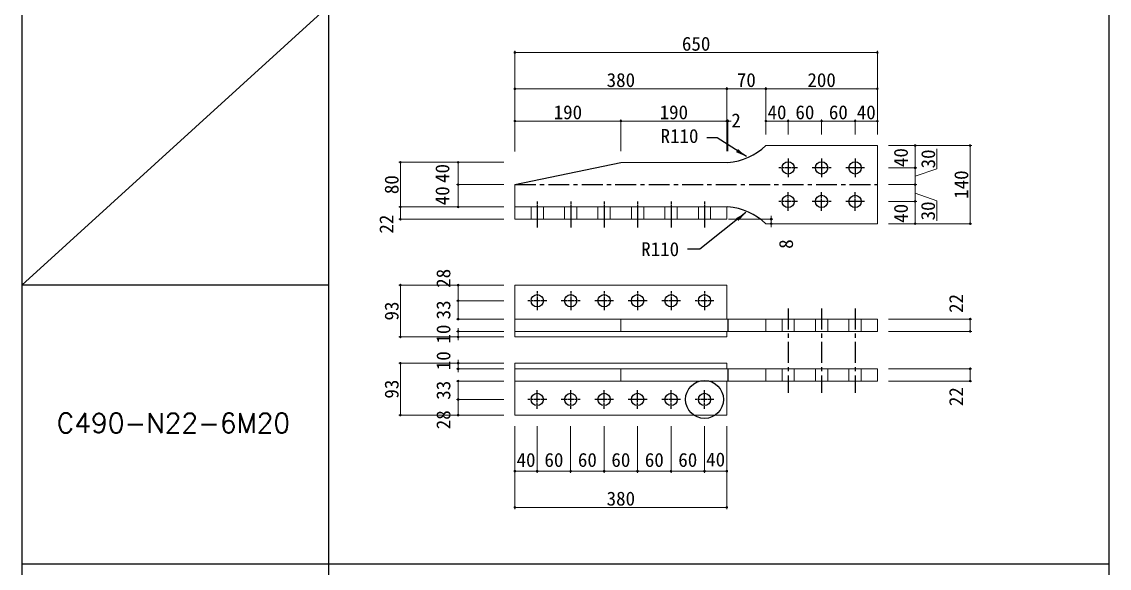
# Model space of a CAD drawing. Header units: millimetres. Extents: x 1755271 to 1764314, y -179109 to -173084.
# Drawn here: x 1756358 to 1758308, y -176930 to -175950 of the extents above; entities that cross this region are included whole.
import ezdxf

# ---------------------------------------------------------------- set-up
doc = ezdxf.new("R2010")
doc.units = ezdxf.units.MM
doc.header["$LTSCALE"] = 3
doc.linetypes.add('CENTER', pattern=[2, 1.25, -0.25, 0.25, -0.25])
doc.layers.get('DEFPOINTS').update_dxf_attribs({"color": 250})
doc.layers.add('01', color=7, linetype='Continuous')
doc.styles.add('KANJI', font='txt.shx', dxfattribs={"bigfont": 'extfont2.shx'})
doc.styles.get("Standard").update_dxf_attribs({"font": 'msgothic.ttc'})
doc.dimstyles.new('コピー ～ 一般寸法-小さめ', dxfattribs={"dimtxt": 25, "dimasz": 3, "dimexe": 3, "dimexo": 3, "dimgap": 3, "dimtad": 1, "dimtxsty": 'Standard', "dimblk": 'ORIGIN', "dimcen": 0, "dimclrd": 256, "dimclre": 256, "dimclrt": 256, "dimadec": 0, "dimazin": 0, "dimtfac": 1, "dimtmove": 1, "dimatfit": 2, "dimfxl": 1, "dimtolj": 2, "dimlwd": 5, "dimlwe": 5, "dimarcsym": 0})
doc.dimstyles.new('コピー(2) - Standard', dxfattribs={"dimtxt": 25, "dimasz": 20, "dimexe": 0.18, "dimexo": 0.0625, "dimgap": 15, "dimtad": 1, "dimdec": 0, "dimzin": 0, "dimdsep": 46, "dimtxsty": 'Standard', "dimblk": 'DOTSMALL', "dimcen": 0.09, "dimadec": 0, "dimazin": 0, "dimtfac": 1, "dimtdec": 0, "dimtofl": 0, "dimtmove": 0, "dimatfit": 3, "dimfxl": 1, "dimtolj": 1, "dimtzin": 0, "dimarcsym": 0})
doc.dimstyles.new('一般寸法-小さめ', dxfattribs={"dimtxt": 25, "dimasz": 3, "dimexe": 3, "dimexo": 3, "dimgap": 3, "dimtad": 1, "dimtxsty": 'Standard', "dimblk": 'ORIGIN', "dimcen": 0, "dimclrd": 256, "dimclre": 256, "dimclrt": 256, "dimadec": 0, "dimazin": 0, "dimtfac": 1, "dimtmove": 2, "dimatfit": 2, "dimfxl": 1, "dimtolj": 2, "dimlwd": 5, "dimlwe": 5, "dimarcsym": 0})

# ---------------------------------------------------------------- blocks, each defined once
blk = doc.blocks.new('_Origin')
at = {"color": 0, "linetype": 'ByBlock', "lineweight": -2}
blk.add_line((0, 0), (-1, 0), dxfattribs=at)
blk.add_circle((0, 0), 0.5, dxfattribs=at)
blk = doc.blocks.new('*D160')
at = {"layer": '01', "lineweight": 5}
for p, q in [((1757911.9, -176172.2), (1757962.6, -176172.2)), ((1757959.6, -176175.2), (1757959.6, -176209.2)), ((1757911.9, -176212.2), (1757962.6, -176212.2))]:
    blk.add_line(p, q, dxfattribs=at)
at = {"layer": 'DEFPOINTS', "color": 0}
for p in [(1757891.9, -176172.2), (1757891.9, -176212.2), (1757959.6, -176212.2)]:
    blk.add_point(p, dxfattribs=at)
at = {"layer": '01', "lineweight": 5, "xscale": 3, "yscale": 3, "zscale": 3}
for p, rotation in [((1757959.6, -176172.2), 90), ((1757959.6, -176212.2), 270)]:
    blk.add_blockref('_Origin', p, dxfattribs=dict(at, rotation=rotation))
at = {"layer": '01', "insert": (1757934.2, -176193.7), "char_height": 25, "attachment_point": 5, "rotation": 90}
blk.add_mtext('\\A2;40', dxfattribs=at)
blk = doc.blocks.new('*D161')
at = {"layer": '01', "lineweight": 5}
for p, q in [((1757221.9, -176594.2), (1757137.1, -176594.2)), ((1757140.1, -176597.2), (1757140.1, -176624.2)), ((1757221.9, -176627.2), (1757137.1, -176627.2))]:
    blk.add_line(p, q, dxfattribs=at)
at = {"layer": 'DEFPOINTS', "color": 0}
for p in [(1757241.9, -176594.2), (1757140.1, -176627.2), (1757241.9, -176627.2)]:
    blk.add_point(p, dxfattribs=at)
at = {"layer": '01', "lineweight": 5, "xscale": 3, "yscale": 3, "zscale": 3}
for p, rotation in [((1757140.1, -176594.2), 90), ((1757140.1, -176627.2), 270)]:
    blk.add_blockref('_Origin', p, dxfattribs=dict(at, rotation=rotation))
at = {"layer": '01', "insert": (1757113.9, -176610.7), "char_height": 25, "attachment_point": 5, "rotation": 90}
blk.add_mtext('\\A2;33', dxfattribs=at)
blk = doc.blocks.new('*D190')
at = {"layer": '01', "lineweight": 5}
for p, q in [((1757221.9, -176422.2), (1757033.5, -176422.2)), ((1757036.5, -176512.2), (1757036.5, -176425.2)), ((1757221.9, -176515.2), (1757033.5, -176515.2))]:
    blk.add_line(p, q, dxfattribs=at)
at = {"layer": 'DEFPOINTS', "color": 0}
for p in [(1757036.5, -176422.2), (1757241.9, -176422.2), (1757241.9, -176515.2)]:
    blk.add_point(p, dxfattribs=at)
at = {"layer": '01', "lineweight": 5, "xscale": 3, "yscale": 3, "zscale": 3}
for p, rotation in [((1757036.5, -176422.2), 90), ((1757036.5, -176515.2), 270)]:
    blk.add_blockref('_Origin', p, dxfattribs=dict(at, rotation=rotation))
at = {"layer": '01', "insert": (1757021, -176468.7), "char_height": 25, "attachment_point": 5, "rotation": 90}
blk.add_mtext('\\A2;93', dxfattribs=at)
blk = doc.blocks.new('_DotSmall')
at = {"color": 0, "linetype": 'ByBlock', "const_width": 0.5}
blk.add_lwpolyline([(-0.0625, 0, 1), (0.0625, 0, 1)], format="xyb", close=True, dxfattribs=at)
blk = doc.blocks.new('*D162')
at = {"layer": '01', "lineweight": 5}
for p, q in [((1757911.9, -176572.2), (1758061, -176572.2)), ((1758058, -176591.2), (1758058, -176575.2)), ((1757911.9, -176594.2), (1758061, -176594.2))]:
    blk.add_line(p, q, dxfattribs=at)
at = {"layer": 'DEFPOINTS', "color": 0}
for p in [(1757891.9, -176572.2), (1758058, -176572.2), (1757891.9, -176594.2)]:
    blk.add_point(p, dxfattribs=at)
at = {"layer": '01', "lineweight": 5, "xscale": 3, "yscale": 3, "zscale": 3}
for p, rotation in [((1758058, -176572.2), 90), ((1758058, -176594.2), 270)]:
    blk.add_blockref('_Origin', p, dxfattribs=dict(at, rotation=rotation))
at = {"layer": '01', "insert": (1758033, -176622.1), "char_height": 25, "attachment_point": 5, "rotation": 90}
blk.add_mtext('\\A2;22', dxfattribs=at)
blk = doc.blocks.new('*D191')
at = {"layer": '01', "lineweight": 5}
for p, q in [((1757911.9, -176483.2), (1758061, -176483.2)), ((1758058, -176502.2), (1758058, -176486.2)), ((1757911.9, -176505.2), (1758061, -176505.2))]:
    blk.add_line(p, q, dxfattribs=at)
at = {"layer": 'DEFPOINTS', "color": 0}
for p in [(1757891.9, -176483.2), (1758058, -176483.2), (1757891.9, -176505.2)]:
    blk.add_point(p, dxfattribs=at)
at = {"layer": '01', "lineweight": 5, "xscale": 3, "yscale": 3, "zscale": 3}
for p, rotation in [((1758058, -176483.2), 90), ((1758058, -176505.2), 270)]:
    blk.add_blockref('_Origin', p, dxfattribs=dict(at, rotation=rotation))
at = {"layer": '01', "insert": (1758033, -176455.1), "char_height": 25, "attachment_point": 5, "rotation": 90}
blk.add_mtext('\\A2;22', dxfattribs=at)
blk = doc.blocks.new('*D163')
at = {"layer": '01', "lineweight": 5}
for p, q in [((1757911.9, -176172.2), (1758061, -176172.2)), ((1758058, -176309.2), (1758058, -176175.2)), ((1757911.9, -176312.2), (1758061, -176312.2))]:
    blk.add_line(p, q, dxfattribs=at)
at = {"layer": 'DEFPOINTS', "color": 0}
for p in [(1757891.9, -176172.2), (1758058, -176172.2), (1757891.9, -176312.2)]:
    blk.add_point(p, dxfattribs=at)
at = {"layer": '01', "lineweight": 5, "xscale": 3, "yscale": 3, "zscale": 3}
for p, rotation in [((1758058, -176172.2), 90), ((1758058, -176312.2), 270)]:
    blk.add_blockref('_Origin', p, dxfattribs=dict(at, rotation=rotation))
at = {"layer": '01', "insert": (1758042.5, -176242.2), "char_height": 25, "attachment_point": 5, "rotation": 90}
blk.add_mtext('\\A2;140', dxfattribs=at)
blk = doc.blocks.new('*D164')
at = {"layer": '01', "lineweight": 5}
for p, q in [((1757221.9, -176422.2), (1757137.1, -176422.2)), ((1757140.1, -176447.2), (1757140.1, -176425.2)), ((1757221.9, -176450.2), (1757137.1, -176450.2))]:
    blk.add_line(p, q, dxfattribs=at)
at = {"layer": 'DEFPOINTS', "color": 0}
for p in [(1757140.1, -176422.2), (1757241.9, -176422.2), (1757241.9, -176450.2)]:
    blk.add_point(p, dxfattribs=at)
at = {"layer": '01', "lineweight": 5, "xscale": 3, "yscale": 3, "zscale": 3}
for p, rotation in [((1757140.1, -176422.2), 90), ((1757140.1, -176450.2), 270)]:
    blk.add_blockref('_Origin', p, dxfattribs=dict(at, rotation=rotation))
at = {"layer": '01', "insert": (1757113.9, -176410.1), "char_height": 25, "attachment_point": 5, "rotation": 90}
blk.add_mtext('\\A2;28', dxfattribs=at)
blk = doc.blocks.new('*D165')
at = {"layer": '01', "lineweight": 5}
for p, q in [((1757221.9, -176202.2), (1757033.5, -176202.2)), ((1757036.5, -176279.2), (1757036.5, -176205.2)), ((1757221.9, -176282.2), (1757033.5, -176282.2))]:
    blk.add_line(p, q, dxfattribs=at)
at = {"layer": 'DEFPOINTS', "color": 0}
for p in [(1757036.5, -176202.2), (1757241.9, -176202.2), (1757241.9, -176282.2)]:
    blk.add_point(p, dxfattribs=at)
at = {"layer": '01', "lineweight": 5, "xscale": 3, "yscale": 3, "zscale": 3}
for p, rotation in [((1757036.5, -176202.2), 90), ((1757036.5, -176282.2), 270)]:
    blk.add_blockref('_Origin', p, dxfattribs=dict(at, rotation=rotation))
at = {"layer": '01', "insert": (1757021, -176242.2), "char_height": 25, "attachment_point": 5, "rotation": 90}
blk.add_mtext('\\A2;80', dxfattribs=at)
blk = doc.blocks.new('*D192')
at = {"layer": '01', "lineweight": 5}
for p, q in [((1757221.9, -176282.2), (1757033.5, -176282.2)), ((1757036.5, -176301.2), (1757036.5, -176285.2)), ((1757221.9, -176304.2), (1757033.5, -176304.2))]:
    blk.add_line(p, q, dxfattribs=at)
at = {"layer": 'DEFPOINTS', "color": 0}
for p in [(1757036.5, -176282.2), (1757241.9, -176282.2), (1757241.9, -176304.2)]:
    blk.add_point(p, dxfattribs=at)
at = {"layer": '01', "lineweight": 5, "xscale": 3, "yscale": 3, "zscale": 3}
for p, rotation in [((1757036.5, -176282.2), 90), ((1757036.5, -176304.2), 270)]:
    blk.add_blockref('_Origin', p, dxfattribs=dict(at, rotation=rotation))
at = {"layer": '01', "insert": (1757011.5, -176313), "char_height": 25, "attachment_point": 5, "rotation": 90}
blk.add_mtext('\\A2;22', dxfattribs=at)
blk = doc.blocks.new('*D166')
at = {"layer": '01', "lineweight": 5}
for p, q in [((1757221.9, -176505.2), (1757137.1, -176505.2)), ((1757140.1, -176502.2), (1757140.1, -176499.2)), ((1757140.1, -176515.2), (1757140.1, -176505.2)), ((1757221.9, -176515.2), (1757137.1, -176515.2)), ((1757140.1, -176518.2), (1757140.1, -176521.2))]:
    blk.add_line(p, q, dxfattribs=at)
at = {"layer": 'DEFPOINTS', "color": 0}
for p in [(1757140.1, -176505.2), (1757241.9, -176505.2), (1757241.9, -176515.2)]:
    blk.add_point(p, dxfattribs=at)
at = {"layer": '01', "lineweight": 5, "xscale": 3, "yscale": 3, "zscale": 3}
for p, rotation in [((1757140.1, -176505.2), 270), ((1757140.1, -176515.2), 90)]:
    blk.add_blockref('_Origin', p, dxfattribs=dict(at, rotation=rotation))
at = {"layer": '01', "insert": (1757113.9, -176510), "char_height": 25, "attachment_point": 5, "rotation": 90}
blk.add_mtext('\\A2;10', dxfattribs=at)
blk = doc.blocks.new('*D167')
at = {"layer": '01', "lineweight": 5}
for p, q in [((1757241.9, -176182.2), (1757241.9, -176067.4)), ((1757244.9, -176070.4), (1757618.9, -176070.4)), ((1757621.9, -176182.2), (1757621.9, -176067.4))]:
    blk.add_line(p, q, dxfattribs=at)
at = {"layer": 'DEFPOINTS', "color": 0}
for p in [(1757621.9, -176070.4), (1757241.9, -176202.2), (1757621.9, -176202.2)]:
    blk.add_point(p, dxfattribs=at)
at = {"layer": '01', "lineweight": 5, "xscale": 3, "yscale": 3, "zscale": 3, "rotation": 180}
blk.add_blockref('_Origin', (1757241.9, -176070.4), dxfattribs=at)
at = {"layer": '01', "lineweight": 5, "xscale": 3, "yscale": 3, "zscale": 3}
blk.add_blockref('_Origin', (1757621.9, -176070.4), dxfattribs=at)
at = {"layer": '01', "insert": (1757431.9, -176054.9), "char_height": 25, "attachment_point": 5}
blk.add_mtext('\\A2;380', dxfattribs=at)
blk = doc.blocks.new('*D168')
at = {"layer": '01', "lineweight": 5}
for p, q in [((1757621.9, -176182.2), (1757621.9, -176067.4)), ((1757688.9, -176070.4), (1757624.9, -176070.4)), ((1757691.9, -176152.2), (1757691.9, -176067.4))]:
    blk.add_line(p, q, dxfattribs=at)
at = {"layer": 'DEFPOINTS', "color": 0}
for p in [(1757621.9, -176070.4), (1757691.9, -176172.2), (1757621.9, -176202.2)]:
    blk.add_point(p, dxfattribs=at)
at = {"layer": '01', "lineweight": 5, "xscale": 3, "yscale": 3, "zscale": 3, "rotation": 180}
blk.add_blockref('_Origin', (1757621.9, -176070.4), dxfattribs=at)
at = {"layer": '01', "lineweight": 5, "xscale": 3, "yscale": 3, "zscale": 3}
blk.add_blockref('_Origin', (1757691.9, -176070.4), dxfattribs=at)
at = {"layer": '01', "insert": (1757656.9, -176054.9), "char_height": 25, "attachment_point": 5}
blk.add_mtext('\\A2;70', dxfattribs=at)
blk = doc.blocks.new('*D193')
at = {"layer": '01', "lineweight": 5}
for p, q in [((1757691.9, -176152.2), (1757691.9, -176067.4)), ((1757694.9, -176070.4), (1757888.9, -176070.4)), ((1757891.9, -176152.2), (1757891.9, -176067.4))]:
    blk.add_line(p, q, dxfattribs=at)
at = {"layer": 'DEFPOINTS', "color": 0}
for p in [(1757891.9, -176070.4), (1757691.9, -176172.2), (1757891.9, -176172.2)]:
    blk.add_point(p, dxfattribs=at)
at = {"layer": '01', "lineweight": 5, "xscale": 3, "yscale": 3, "zscale": 3, "rotation": 180}
blk.add_blockref('_Origin', (1757691.9, -176070.4), dxfattribs=at)
at = {"layer": '01', "lineweight": 5, "xscale": 3, "yscale": 3, "zscale": 3}
blk.add_blockref('_Origin', (1757891.9, -176070.4), dxfattribs=at)
at = {"layer": '01', "insert": (1757791.9, -176054.9), "char_height": 25, "attachment_point": 5}
blk.add_mtext('\\A2;200', dxfattribs=at)
blk = doc.blocks.new('*D169')
at = {"layer": '01', "lineweight": 5}
for p, q in [((1757911.9, -176272.2), (1757962.6, -176272.2)), ((1757959.6, -176275.2), (1757959.6, -176309.2)), ((1757911.9, -176312.2), (1757962.6, -176312.2))]:
    blk.add_line(p, q, dxfattribs=at)
at = {"layer": 'DEFPOINTS', "color": 0}
for p in [(1757891.9, -176272.2), (1757891.9, -176312.2), (1757959.6, -176312.2)]:
    blk.add_point(p, dxfattribs=at)
at = {"layer": '01', "lineweight": 5, "xscale": 3, "yscale": 3, "zscale": 3}
for p, rotation in [((1757959.6, -176272.2), 90), ((1757959.6, -176312.2), 270)]:
    blk.add_blockref('_Origin', p, dxfattribs=dict(at, rotation=rotation))
at = {"layer": '01', "insert": (1757934.2, -176293.7), "char_height": 25, "attachment_point": 5, "rotation": 90}
blk.add_mtext('\\A2;40', dxfattribs=at)
blk = doc.blocks.new('*D194')
at = {"layer": '01', "lineweight": 5}
for p, q in [((1757221.9, -176562.2), (1757033.5, -176562.2)), ((1757036.5, -176652.2), (1757036.5, -176565.2)), ((1757221.9, -176655.2), (1757033.5, -176655.2))]:
    blk.add_line(p, q, dxfattribs=at)
at = {"layer": 'DEFPOINTS', "color": 0}
for p in [(1757036.5, -176562.2), (1757241.9, -176562.2), (1757241.9, -176655.2)]:
    blk.add_point(p, dxfattribs=at)
at = {"layer": '01', "lineweight": 5, "xscale": 3, "yscale": 3, "zscale": 3}
for p, rotation in [((1757036.5, -176562.2), 90), ((1757036.5, -176655.2), 270)]:
    blk.add_blockref('_Origin', p, dxfattribs=dict(at, rotation=rotation))
at = {"layer": '01', "insert": (1757021, -176608.7), "char_height": 25, "attachment_point": 5, "rotation": 90}
blk.add_mtext('\\A2;93', dxfattribs=at)
blk = doc.blocks.new('*D170')
at = {"layer": '01', "lineweight": 5}
for p, q in [((1757221.9, -176562.2), (1757137.1, -176562.2)), ((1757221.9, -176572.2), (1757137.1, -176572.2)), ((1757140.1, -176559.2), (1757140.1, -176556.2)), ((1757140.1, -176572.2), (1757140.1, -176562.2)), ((1757140.1, -176575.2), (1757140.1, -176578.2))]:
    blk.add_line(p, q, dxfattribs=at)
at = {"layer": 'DEFPOINTS', "color": 0}
for p in [(1757140.1, -176562.2), (1757241.9, -176562.2), (1757241.9, -176572.2)]:
    blk.add_point(p, dxfattribs=at)
at = {"layer": '01', "lineweight": 5, "xscale": 3, "yscale": 3, "zscale": 3}
for p, rotation in [((1757140.1, -176562.2), 270), ((1757140.1, -176572.2), 90)]:
    blk.add_blockref('_Origin', p, dxfattribs=dict(at, rotation=rotation))
at = {"layer": '01', "insert": (1757113.9, -176557.7), "char_height": 25, "attachment_point": 5, "rotation": 90}
blk.add_mtext('\\A2;10', dxfattribs=at)
blk = doc.blocks.new('*D171')
at = {"layer": '01', "lineweight": 5}
for p, q in [((1757221.9, -176627.2), (1757137.1, -176627.2)), ((1757140.1, -176630.2), (1757140.1, -176652.2)), ((1757221.9, -176655.2), (1757137.1, -176655.2))]:
    blk.add_line(p, q, dxfattribs=at)
at = {"layer": 'DEFPOINTS', "color": 0}
for p in [(1757241.9, -176627.2), (1757140.1, -176655.2), (1757241.9, -176655.2)]:
    blk.add_point(p, dxfattribs=at)
at = {"layer": '01', "lineweight": 5, "xscale": 3, "yscale": 3, "zscale": 3}
for p, rotation in [((1757140.1, -176627.2), 90), ((1757140.1, -176655.2), 270)]:
    blk.add_blockref('_Origin', p, dxfattribs=dict(at, rotation=rotation))
at = {"layer": '01', "insert": (1757113.9, -176663.6), "char_height": 25, "attachment_point": 5, "rotation": 90}
blk.add_mtext('\\A2;28', dxfattribs=at)
blk = doc.blocks.new('*D195')
at = {"layer": '01', "lineweight": 5}
for p, q in [((1757241.9, -176675.2), (1757241.9, -176823.5)), ((1757621.9, -176675.2), (1757621.9, -176823.5)), ((1757244.9, -176820.5), (1757618.9, -176820.5))]:
    blk.add_line(p, q, dxfattribs=at)
at = {"layer": 'DEFPOINTS', "color": 0}
for p in [(1757241.9, -176655.2), (1757621.9, -176655.2), (1757621.9, -176820.5)]:
    blk.add_point(p, dxfattribs=at)
at = {"layer": '01', "lineweight": 5, "xscale": 3, "yscale": 3, "zscale": 3, "rotation": 180}
blk.add_blockref('_Origin', (1757241.9, -176820.5), dxfattribs=at)
at = {"layer": '01', "lineweight": 5, "xscale": 3, "yscale": 3, "zscale": 3}
blk.add_blockref('_Origin', (1757621.9, -176820.5), dxfattribs=at)
at = {"layer": '01', "insert": (1757431.9, -176805), "char_height": 25, "attachment_point": 5}
blk.add_mtext('\\A2;380', dxfattribs=at)
blk = doc.blocks.new('*D172')
at = {"layer": '01', "lineweight": 5}
for p, q in [((1757341.9, -176675.2), (1757341.9, -176758.7)), ((1757401.9, -176675.2), (1757401.9, -176758.7)), ((1757398.9, -176755.7), (1757344.9, -176755.7))]:
    blk.add_line(p, q, dxfattribs=at)
at = {"layer": 'DEFPOINTS', "color": 0}
for p in [(1757341.9, -176655.2), (1757401.9, -176655.2), (1757341.9, -176755.7)]:
    blk.add_point(p, dxfattribs=at)
at = {"layer": '01', "lineweight": 5, "xscale": 3, "yscale": 3, "zscale": 3, "rotation": 180}
blk.add_blockref('_Origin', (1757341.9, -176755.7), dxfattribs=at)
at = {"layer": '01', "lineweight": 5, "xscale": 3, "yscale": 3, "zscale": 3}
blk.add_blockref('_Origin', (1757401.9, -176755.7), dxfattribs=at)
at = {"layer": '01', "insert": (1757371.9, -176735.7), "char_height": 25, "attachment_point": 5}
blk.add_mtext('\\A2;60', dxfattribs=at)
blk = doc.blocks.new('*D173')
at = {"layer": '01', "lineweight": 5}
for p, q in [((1757241.9, -176675.2), (1757241.9, -176758.7)), ((1757281.9, -176675.2), (1757281.9, -176758.7)), ((1757278.9, -176755.7), (1757244.9, -176755.7))]:
    blk.add_line(p, q, dxfattribs=at)
at = {"layer": 'DEFPOINTS', "color": 0}
for p in [(1757241.9, -176655.2), (1757281.9, -176655.2), (1757241.9, -176755.7)]:
    blk.add_point(p, dxfattribs=at)
at = {"layer": '01', "lineweight": 5, "xscale": 3, "yscale": 3, "zscale": 3, "rotation": 180}
blk.add_blockref('_Origin', (1757241.9, -176755.7), dxfattribs=at)
at = {"layer": '01', "lineweight": 5, "xscale": 3, "yscale": 3, "zscale": 3}
blk.add_blockref('_Origin', (1757281.9, -176755.7), dxfattribs=at)
at = {"layer": '01', "insert": (1757261.9, -176735.7), "char_height": 25, "attachment_point": 5}
blk.add_mtext('\\A2;40', dxfattribs=at)
blk = doc.blocks.new('*D174')
at = {"layer": '01', "lineweight": 5}
for p, q in [((1757461.9, -176675.2), (1757461.9, -176758.7)), ((1757521.9, -176675.2), (1757521.9, -176758.7)), ((1757518.9, -176755.7), (1757464.9, -176755.7))]:
    blk.add_line(p, q, dxfattribs=at)
at = {"layer": 'DEFPOINTS', "color": 0}
for p in [(1757461.9, -176655.2), (1757521.9, -176655.2), (1757461.9, -176755.7)]:
    blk.add_point(p, dxfattribs=at)
at = {"layer": '01', "lineweight": 5, "xscale": 3, "yscale": 3, "zscale": 3, "rotation": 180}
blk.add_blockref('_Origin', (1757461.9, -176755.7), dxfattribs=at)
at = {"layer": '01', "lineweight": 5, "xscale": 3, "yscale": 3, "zscale": 3}
blk.add_blockref('_Origin', (1757521.9, -176755.7), dxfattribs=at)
at = {"layer": '01', "insert": (1757491.9, -176735.7), "char_height": 25, "attachment_point": 5}
blk.add_mtext('\\A2;60', dxfattribs=at)
blk = doc.blocks.new('*D175')
at = {"layer": '01', "lineweight": 5}
for p, q in [((1757521.9, -176675.2), (1757521.9, -176758.7)), ((1757581.9, -176675.2), (1757581.9, -176758.7)), ((1757524.9, -176755.7), (1757578.9, -176755.7))]:
    blk.add_line(p, q, dxfattribs=at)
at = {"layer": 'DEFPOINTS', "color": 0}
for p in [(1757521.9, -176655.2), (1757581.9, -176655.2), (1757581.9, -176755.7)]:
    blk.add_point(p, dxfattribs=at)
at = {"layer": '01', "lineweight": 5, "xscale": 3, "yscale": 3, "zscale": 3, "rotation": 180}
blk.add_blockref('_Origin', (1757521.9, -176755.7), dxfattribs=at)
at = {"layer": '01', "lineweight": 5, "xscale": 3, "yscale": 3, "zscale": 3}
blk.add_blockref('_Origin', (1757581.9, -176755.7), dxfattribs=at)
at = {"layer": '01', "insert": (1757551.9, -176735.7), "char_height": 25, "attachment_point": 5}
blk.add_mtext('\\A2;60', dxfattribs=at)
blk = doc.blocks.new('*D176')
at = {"layer": '01', "lineweight": 5}
for p, q in [((1757581.9, -176675.2), (1757581.9, -176758.7)), ((1757621.9, -176675.2), (1757621.9, -176758.7)), ((1757618.9, -176755.7), (1757584.9, -176755.7))]:
    blk.add_line(p, q, dxfattribs=at)
at = {"layer": 'DEFPOINTS', "color": 0}
for p in [(1757581.9, -176655.2), (1757621.9, -176655.2), (1757581.9, -176755.7)]:
    blk.add_point(p, dxfattribs=at)
at = {"layer": '01', "lineweight": 5, "xscale": 3, "yscale": 3, "zscale": 3, "rotation": 180}
blk.add_blockref('_Origin', (1757581.9, -176755.7), dxfattribs=at)
at = {"layer": '01', "lineweight": 5, "xscale": 3, "yscale": 3, "zscale": 3}
blk.add_blockref('_Origin', (1757621.9, -176755.7), dxfattribs=at)
at = {"layer": '01', "insert": (1757601.9, -176734.9), "char_height": 25, "attachment_point": 5}
blk.add_mtext('\\A2;40', dxfattribs=at)
blk = doc.blocks.new('*D177')
at = {"layer": '01', "lineweight": 5}
for p, q in [((1757221.9, -176242.2), (1757137.1, -176242.2)), ((1757140.1, -176279.2), (1757140.1, -176245.2)), ((1757221.9, -176282.2), (1757137.1, -176282.2))]:
    blk.add_line(p, q, dxfattribs=at)
at = {"layer": 'DEFPOINTS', "color": 0}
for p in [(1757140.1, -176242.2), (1757241.9, -176242.2), (1757241.9, -176282.2)]:
    blk.add_point(p, dxfattribs=at)
at = {"layer": '01', "lineweight": 5, "xscale": 3, "yscale": 3, "zscale": 3}
for p, rotation in [((1757140.1, -176242.2), 90), ((1757140.1, -176282.2), 270)]:
    blk.add_blockref('_Origin', p, dxfattribs=dict(at, rotation=rotation))
at = {"layer": '01', "insert": (1757112, -176262.2), "char_height": 25, "attachment_point": 5, "rotation": 90}
blk.add_mtext('\\A2;40', dxfattribs=at)
blk = doc.blocks.new('*D178')
at = {"layer": '01', "lineweight": 5}
for p, q in [((1757221.9, -176202.2), (1757137.1, -176202.2)), ((1757140.1, -176239.2), (1757140.1, -176205.2)), ((1757221.9, -176242.2), (1757137.1, -176242.2))]:
    blk.add_line(p, q, dxfattribs=at)
at = {"layer": 'DEFPOINTS', "color": 0}
for p in [(1757140.1, -176202.2), (1757241.9, -176202.2), (1757241.9, -176242.2)]:
    blk.add_point(p, dxfattribs=at)
at = {"layer": '01', "lineweight": 5, "xscale": 3, "yscale": 3, "zscale": 3}
for p, rotation in [((1757140.1, -176202.2), 90), ((1757140.1, -176242.2), 270)]:
    blk.add_blockref('_Origin', p, dxfattribs=dict(at, rotation=rotation))
at = {"layer": '01', "insert": (1757112, -176222.2), "char_height": 25, "attachment_point": 5, "rotation": 90}
blk.add_mtext('\\A2;40', dxfattribs=at)
blk = doc.blocks.new('*D196')
at = {"layer": '01', "lineweight": 5}
for p, q in [((1757701.5, -176301.2), (1757701.5, -176298.2)), ((1757624.9, -176304.2), (1757704.5, -176304.2)), ((1757694.9, -176312.2), (1757704.5, -176312.2)), ((1757701.5, -176304.2), (1757701.5, -176312.2)), ((1757701.5, -176315.2), (1757701.5, -176318.2))]:
    blk.add_line(p, q, dxfattribs=at)
at = {"layer": 'DEFPOINTS', "color": 0}
for p in [(1757621.9, -176304.2), (1757691.9, -176312.2), (1757701.5, -176312.2)]:
    blk.add_point(p, dxfattribs=at)
at = {"layer": '01', "lineweight": 5, "xscale": 3, "yscale": 3, "zscale": 3}
for p, rotation in [((1757701.5, -176304.2), 270), ((1757701.5, -176312.2), 90)]:
    blk.add_blockref('_Origin', p, dxfattribs=dict(at, rotation=rotation))
at = {"layer": '01', "insert": (1757728.3, -176348.7), "char_height": 25, "attachment_point": 5, "rotation": 90}
blk.add_mtext('\\A2;8', dxfattribs=at)
blk = doc.blocks.new('*D179')
at = {"layer": '01', "lineweight": 5}
for p, q in [((1757221.9, -176450.2), (1757137.1, -176450.2)), ((1757140.1, -176453.2), (1757140.1, -176480.2)), ((1757221.9, -176483.2), (1757137.1, -176483.2))]:
    blk.add_line(p, q, dxfattribs=at)
at = {"layer": 'DEFPOINTS', "color": 0}
for p in [(1757241.9, -176450.2), (1757140.1, -176483.2), (1757241.9, -176483.2)]:
    blk.add_point(p, dxfattribs=at)
at = {"layer": '01', "lineweight": 5, "xscale": 3, "yscale": 3, "zscale": 3}
for p, rotation in [((1757140.1, -176450.2), 90), ((1757140.1, -176483.2), 270)]:
    blk.add_blockref('_Origin', p, dxfattribs=dict(at, rotation=rotation))
at = {"layer": '01', "insert": (1757113.9, -176466.7), "char_height": 25, "attachment_point": 5, "rotation": 90}
blk.add_mtext('\\A2;33', dxfattribs=at)
blk = doc.blocks.new('*D180')
at = {"layer": '01', "lineweight": 5}
for p, q in [((1757401.9, -176675.2), (1757401.9, -176758.7)), ((1757461.9, -176675.2), (1757461.9, -176758.7)), ((1757458.9, -176755.7), (1757404.9, -176755.7))]:
    blk.add_line(p, q, dxfattribs=at)
at = {"layer": 'DEFPOINTS', "color": 0}
for p in [(1757401.9, -176655.2), (1757461.9, -176655.2), (1757401.9, -176755.7)]:
    blk.add_point(p, dxfattribs=at)
at = {"layer": '01', "lineweight": 5, "xscale": 3, "yscale": 3, "zscale": 3, "rotation": 180}
blk.add_blockref('_Origin', (1757401.9, -176755.7), dxfattribs=at)
at = {"layer": '01', "lineweight": 5, "xscale": 3, "yscale": 3, "zscale": 3}
blk.add_blockref('_Origin', (1757461.9, -176755.7), dxfattribs=at)
at = {"layer": '01', "insert": (1757431.9, -176735.7), "char_height": 25, "attachment_point": 5}
blk.add_mtext('\\A2;60', dxfattribs=at)
blk = doc.blocks.new('*D181')
at = {"layer": '01', "lineweight": 5}
for p, q in [((1757281.9, -176675.2), (1757281.9, -176758.7)), ((1757341.9, -176675.2), (1757341.9, -176758.7)), ((1757338.9, -176755.7), (1757284.9, -176755.7))]:
    blk.add_line(p, q, dxfattribs=at)
at = {"layer": 'DEFPOINTS', "color": 0}
for p in [(1757281.9, -176655.2), (1757341.9, -176655.2), (1757281.9, -176755.7)]:
    blk.add_point(p, dxfattribs=at)
at = {"layer": '01', "lineweight": 5, "xscale": 3, "yscale": 3, "zscale": 3, "rotation": 180}
blk.add_blockref('_Origin', (1757281.9, -176755.7), dxfattribs=at)
at = {"layer": '01', "lineweight": 5, "xscale": 3, "yscale": 3, "zscale": 3}
blk.add_blockref('_Origin', (1757341.9, -176755.7), dxfattribs=at)
at = {"layer": '01', "insert": (1757311.9, -176735.7), "char_height": 25, "attachment_point": 5}
blk.add_mtext('\\A2;60', dxfattribs=at)
blk = doc.blocks.new('*D182')
at = {"layer": '01', "lineweight": 5}
for p, q in [((1757241.9, -176182.9), (1757241.9, -176002.4)), ((1757244.9, -176005.4), (1757888.9, -176005.4)), ((1757891.9, -176152.2), (1757891.9, -176002.4))]:
    blk.add_line(p, q, dxfattribs=at)
at = {"layer": 'DEFPOINTS', "color": 0}
for p in [(1757891.9, -176005.4), (1757891.9, -176172.2), (1757241.9, -176202.9)]:
    blk.add_point(p, dxfattribs=at)
at = {"layer": '01', "lineweight": 5, "xscale": 3, "yscale": 3, "zscale": 3, "rotation": 180}
blk.add_blockref('_Origin', (1757241.9, -176005.4), dxfattribs=at)
at = {"layer": '01', "lineweight": 5, "xscale": 3, "yscale": 3, "zscale": 3}
blk.add_blockref('_Origin', (1757891.9, -176005.4), dxfattribs=at)
at = {"layer": '01', "insert": (1757566.9, -175989.9), "char_height": 25, "attachment_point": 5}
blk.add_mtext('\\A2;650', dxfattribs=at)
blk = doc.blocks.new('*D183')
at = {"layer": '01', "lineweight": 5}
for p, q in [((1757431.9, -176182.2), (1757431.9, -176125.2)), ((1757434.9, -176128.2), (1757618.9, -176128.2)), ((1757621.9, -176182.2), (1757621.9, -176125.2))]:
    blk.add_line(p, q, dxfattribs=at)
at = {"layer": 'DEFPOINTS', "color": 0}
for p in [(1757621.9, -176128.2), (1757431.9, -176202.2), (1757621.9, -176202.2)]:
    blk.add_point(p, dxfattribs=at)
at = {"layer": '01', "lineweight": 5, "xscale": 3, "yscale": 3, "zscale": 3, "rotation": 180}
blk.add_blockref('_Origin', (1757431.9, -176128.2), dxfattribs=at)
at = {"layer": '01', "lineweight": 5, "xscale": 3, "yscale": 3, "zscale": 3}
blk.add_blockref('_Origin', (1757621.9, -176128.2), dxfattribs=at)
at = {"layer": '01', "insert": (1757526.9, -176112.7), "char_height": 25, "attachment_point": 5}
blk.add_mtext('\\A2;190', dxfattribs=at)
blk = doc.blocks.new('*D184')
at = {"layer": '01', "lineweight": 5}
for p, q in [((1757241.9, -176182.2), (1757241.9, -176125.2)), ((1757244.9, -176128.2), (1757428.9, -176128.2)), ((1757431.9, -176182.2), (1757431.9, -176125.2))]:
    blk.add_line(p, q, dxfattribs=at)
at = {"layer": 'DEFPOINTS', "color": 0}
for p in [(1757431.9, -176128.2), (1757241.9, -176202.2), (1757431.9, -176202.2)]:
    blk.add_point(p, dxfattribs=at)
at = {"layer": '01', "lineweight": 5, "xscale": 3, "yscale": 3, "zscale": 3, "rotation": 180}
blk.add_blockref('_Origin', (1757241.9, -176128.2), dxfattribs=at)
at = {"layer": '01', "lineweight": 5, "xscale": 3, "yscale": 3, "zscale": 3}
blk.add_blockref('_Origin', (1757431.9, -176128.2), dxfattribs=at)
at = {"layer": '01', "insert": (1757336.9, -176112.7), "char_height": 25, "attachment_point": 5}
blk.add_mtext('\\A2;190', dxfattribs=at)
blk = doc.blocks.new('*D185')
at = {"layer": '01', "lineweight": 5}
for p, q in [((1757691.9, -176152.2), (1757691.9, -176125.2)), ((1757694.9, -176128.2), (1757728.9, -176128.2)), ((1757731.9, -176152.2), (1757731.9, -176125.2))]:
    blk.add_line(p, q, dxfattribs=at)
at = {"layer": 'DEFPOINTS', "color": 0}
for p in [(1757731.9, -176128.2), (1757691.9, -176172.2), (1757731.9, -176172.2)]:
    blk.add_point(p, dxfattribs=at)
at = {"layer": '01', "lineweight": 5, "xscale": 3, "yscale": 3, "zscale": 3, "rotation": 180}
blk.add_blockref('_Origin', (1757691.9, -176128.2), dxfattribs=at)
at = {"layer": '01', "lineweight": 5, "xscale": 3, "yscale": 3, "zscale": 3}
blk.add_blockref('_Origin', (1757731.9, -176128.2), dxfattribs=at)
at = {"layer": '01', "insert": (1757711.9, -176112.7), "char_height": 25, "attachment_point": 5}
blk.add_mtext('\\A2;40', dxfattribs=at)
blk = doc.blocks.new('*D186')
at = {"layer": '01', "lineweight": 5}
for p, q in [((1757791.9, -176152.2), (1757791.9, -176125.2)), ((1757794.9, -176128.2), (1757848.9, -176128.2)), ((1757851.9, -176152.2), (1757851.9, -176125.2))]:
    blk.add_line(p, q, dxfattribs=at)
at = {"layer": 'DEFPOINTS', "color": 0}
for p in [(1757851.9, -176128.2), (1757791.9, -176172.2), (1757851.9, -176172.2)]:
    blk.add_point(p, dxfattribs=at)
at = {"layer": '01', "lineweight": 5, "xscale": 3, "yscale": 3, "zscale": 3, "rotation": 180}
blk.add_blockref('_Origin', (1757791.9, -176128.2), dxfattribs=at)
at = {"layer": '01', "lineweight": 5, "xscale": 3, "yscale": 3, "zscale": 3}
blk.add_blockref('_Origin', (1757851.9, -176128.2), dxfattribs=at)
at = {"layer": '01', "insert": (1757821.9, -176112.7), "char_height": 25, "attachment_point": 5}
blk.add_mtext('\\A2;60', dxfattribs=at)
blk = doc.blocks.new('*D187')
at = {"layer": '01', "lineweight": 5}
for p, q in [((1757731.9, -176152.2), (1757731.9, -176125.2)), ((1757734.9, -176128.2), (1757788.9, -176128.2)), ((1757791.9, -176152.2), (1757791.9, -176125.2))]:
    blk.add_line(p, q, dxfattribs=at)
at = {"layer": 'DEFPOINTS', "color": 0}
for p in [(1757791.9, -176128.2), (1757731.9, -176172.2), (1757791.9, -176172.2)]:
    blk.add_point(p, dxfattribs=at)
at = {"layer": '01', "lineweight": 5, "xscale": 3, "yscale": 3, "zscale": 3, "rotation": 180}
blk.add_blockref('_Origin', (1757731.9, -176128.2), dxfattribs=at)
at = {"layer": '01', "lineweight": 5, "xscale": 3, "yscale": 3, "zscale": 3}
blk.add_blockref('_Origin', (1757791.9, -176128.2), dxfattribs=at)
at = {"layer": '01', "insert": (1757761.9, -176112.7), "char_height": 25, "attachment_point": 5}
blk.add_mtext('\\A2;60', dxfattribs=at)
blk = doc.blocks.new('*D188')
at = {"layer": '01', "lineweight": 5}
for p, q in [((1757851.9, -176152.2), (1757851.9, -176125.2)), ((1757854.9, -176128.2), (1757888.9, -176128.2)), ((1757891.9, -176152.2), (1757891.9, -176125.2))]:
    blk.add_line(p, q, dxfattribs=at)
at = {"layer": 'DEFPOINTS', "color": 0}
for p in [(1757891.9, -176128.2), (1757851.9, -176172.2), (1757891.9, -176172.2)]:
    blk.add_point(p, dxfattribs=at)
at = {"layer": '01', "lineweight": 5, "xscale": 3, "yscale": 3, "zscale": 3, "rotation": 180}
blk.add_blockref('_Origin', (1757851.9, -176128.2), dxfattribs=at)
at = {"layer": '01', "lineweight": 5, "xscale": 3, "yscale": 3, "zscale": 3}
blk.add_blockref('_Origin', (1757891.9, -176128.2), dxfattribs=at)
at = {"layer": '01', "insert": (1757871.9, -176112.7), "char_height": 25, "attachment_point": 5}
blk.add_mtext('\\A2;40', dxfattribs=at)
blk = doc.blocks.new('*D158')
at = {"layer": '01', "lineweight": 5}
for p, q in [((1757998.6, -176214), (1757998.6, -176178.2)), ((1757911.9, -176212.2), (1757962.6, -176212.2)), ((1757959.6, -176227.2), (1757998.6, -176214)), ((1757959.6, -176215.2), (1757959.6, -176239.2)), ((1757911.9, -176242.2), (1757962.6, -176242.2))]:
    blk.add_line(p, q, dxfattribs=at)
at = {"layer": 'DEFPOINTS', "color": 0}
for p in [(1757891.9, -176212.2), (1757891.9, -176242.2), (1757959.6, -176242.2)]:
    blk.add_point(p, dxfattribs=at)
at = {"layer": '01', "lineweight": 5, "xscale": 3, "yscale": 3, "zscale": 3}
for p, rotation in [((1757959.6, -176212.2), 90), ((1757959.6, -176242.2), 270)]:
    blk.add_blockref('_Origin', p, dxfattribs=dict(at, rotation=rotation))
at = {"layer": '01', "insert": (1757983.1, -176196.1), "char_height": 25, "attachment_point": 5, "rotation": 90}
blk.add_mtext('\\A2;30', dxfattribs=at)
blk = doc.blocks.new('*D159')
at = {"layer": '01', "lineweight": 5}
for p, q in [((1757911.9, -176242.2), (1757962.6, -176242.2)), ((1757959.6, -176245.2), (1757959.6, -176269.2)), ((1757959.6, -176257.2), (1757998.3, -176271.4)), ((1757911.9, -176272.2), (1757962.6, -176272.2)), ((1757998.3, -176271.4), (1757998.3, -176307.2))]:
    blk.add_line(p, q, dxfattribs=at)
at = {"layer": 'DEFPOINTS', "color": 0}
for p in [(1757891.9, -176242.2), (1757891.9, -176272.2), (1757959.6, -176272.2)]:
    blk.add_point(p, dxfattribs=at)
at = {"layer": '01', "lineweight": 5, "xscale": 3, "yscale": 3, "zscale": 3}
for p, rotation in [((1757959.6, -176242.2), 90), ((1757959.6, -176272.2), 270)]:
    blk.add_blockref('_Origin', p, dxfattribs=dict(at, rotation=rotation))
at = {"layer": '01', "insert": (1757982.8, -176289.3), "char_height": 25, "attachment_point": 5, "rotation": 90}
blk.add_mtext('\\A2;30', dxfattribs=at)
blk = doc.blocks.new('*D189')
at = {"layer": '01', "lineweight": 5}
for p, q in [((1757618.9, -176128.2), (1757615.9, -176128.2)), ((1757621.9, -176182.2), (1757621.9, -176125.2)), ((1757621.9, -176128.2), (1757623.9, -176128.2)), ((1757623.9, -176182.2), (1757623.9, -176125.2)), ((1757626.9, -176128.2), (1757629.9, -176128.2))]:
    blk.add_line(p, q, dxfattribs=at)
at = {"layer": 'DEFPOINTS', "color": 0}
for p in [(1757623.9, -176128.2), (1757621.9, -176202.2), (1757623.9, -176202.2)]:
    blk.add_point(p, dxfattribs=at)
at = {"layer": '01', "lineweight": 5, "xscale": 3, "yscale": 3, "zscale": 3}
blk.add_blockref('_Origin', (1757621.9, -176128.2), dxfattribs=at)
at = {"layer": '01', "lineweight": 5, "xscale": 3, "yscale": 3, "zscale": 3, "rotation": 180}
blk.add_blockref('_Origin', (1757623.9, -176128.2), dxfattribs=at)
at = {"layer": '01', "insert": (1757638.5, -176127.1), "char_height": 25, "attachment_point": 5}
blk.add_mtext('\\A2;2', dxfattribs=at)

msp = doc.modelspace()

# ---------------------------------------------------------------- linework, layer by layer
at = {"layer": '01', "color": 7}
for p, q in [((1756357.648, -173922.181), (1756357.648, -177922.181)), ((1756907.648, -173922.181), (1756907.648, -177922.181)), ((1756357.648, -176422.181), (1756907.648, -175922.181)), ((1757241.924, -176242.225), (1757431.924, -176202.225)), ((1758307.648, -176922.181), (1756357.648, -176922.181))]:
    msp.add_line(p, q, dxfattribs=at)
at = {"layer": '01', "color": 7, "lineweight": 18}
for p, q in [((1757891.924, -176172.225), (1757691.924, -176172.225)), ((1757891.924, -176312.225), (1757891.924, -176172.225)), ((1757623.924, -176202.225), (1757431.924, -176202.225)), ((1757241.924, -176242.225), (1757241.924, -176282.225)), ((1757241.924, -176282.225), (1757241.924, -176304.225)), ((1757623.924, -176282.225), (1757241.924, -176282.225)), ((1757270.924, -176304.225), (1757270.924, -176282.225)), ((1757292.924, -176304.225), (1757292.924, -176282.225)), ((1757330.924, -176304.225), (1757330.924, -176282.225)), ((1757352.924, -176304.225), (1757352.924, -176282.225)), ((1757390.924, -176304.225), (1757390.924, -176282.225)), ((1757412.924, -176304.225), (1757412.924, -176282.225)), ((1757450.924, -176304.225), (1757450.924, -176282.225)), ((1757472.924, -176304.225), (1757472.924, -176282.225)), ((1757510.924, -176304.225), (1757510.924, -176282.225)), ((1757532.924, -176304.225), (1757532.924, -176282.225)), ((1757570.924, -176304.225), (1757570.924, -176282.225)), ((1757592.924, -176304.225), (1757592.924, -176282.225)), ((1757621.924, -176304.225), (1757621.924, -176282.225)), ((1757241.924, -176304.225), (1757621.924, -176304.225)), ((1757891.924, -176312.225), (1757691.924, -176312.225)), ((1757241.924, -176515.181), (1757241.924, -176422.181)), ((1757241.924, -176422.181), (1757621.924, -176422.181)), ((1757621.924, -176422.181), (1757621.924, -176483.181)), ((1757241.924, -176483.181), (1757891.924, -176483.181)), ((1757431.924, -176483.181), (1757431.924, -176505.181)), ((1757691.924, -176505.181), (1757691.924, -176483.181)), ((1757720.924, -176505.181), (1757720.924, -176483.181)), ((1757742.924, -176505.181), (1757742.924, -176483.181)), ((1757780.924, -176505.181), (1757780.924, -176483.181)), ((1757802.924, -176505.181), (1757802.924, -176483.181)), ((1757840.924, -176505.181), (1757840.924, -176483.181)), ((1757862.924, -176505.181), (1757862.924, -176483.181)), ((1757891.924, -176505.181), (1757891.924, -176483.181)), ((1757891.924, -176505.181), (1757241.924, -176505.181)), ((1757621.924, -176505.181), (1757621.924, -176515.181)), ((1757621.924, -176515.181), (1757241.924, -176515.181)), ((1757241.924, -176562.181), (1757241.924, -176655.181)), ((1757621.924, -176562.181), (1757241.924, -176562.181)), ((1757891.924, -176572.181), (1757241.924, -176572.181)), ((1757431.924, -176572.181), (1757431.924, -176594.181)), ((1757621.924, -176572.181), (1757621.924, -176562.181)), ((1757691.924, -176572.181), (1757691.924, -176594.181)), ((1757720.924, -176572.181), (1757720.924, -176594.181)), ((1757742.924, -176572.181), (1757742.924, -176594.181)), ((1757780.924, -176572.181), (1757780.924, -176594.181)), ((1757802.924, -176572.181), (1757802.924, -176594.181)), ((1757840.924, -176572.181), (1757840.924, -176594.181)), ((1757862.924, -176572.181), (1757862.924, -176594.181)), ((1757891.924, -176572.181), (1757891.924, -176594.181)), ((1757241.924, -176594.181), (1757891.924, -176594.181)), ((1757621.924, -176655.181), (1757621.924, -176594.181)), ((1757241.924, -176655.181), (1757621.924, -176655.181))]:
    msp.add_line(p, q, dxfattribs=at)
at = {"layer": '01', "color": 7, "linetype": 'CENTER'}
for p, q in [((1757731.924, -176195.225), (1757731.924, -176229.225)), ((1757791.924, -176195.225), (1757791.924, -176229.225)), ((1757851.924, -176195.225), (1757851.924, -176229.225)), ((1757748.924, -176212.225), (1757714.924, -176212.225)), ((1757808.924, -176212.225), (1757774.924, -176212.225)), ((1757868.924, -176212.225), (1757834.924, -176212.225)), ((1757731.924, -176289.225), (1757731.924, -176255.225)), ((1757791.924, -176289.225), (1757791.924, -176255.225)), ((1757851.924, -176289.225), (1757851.924, -176255.225)), ((1757281.924, -176272.225), (1757281.924, -176320.225)), ((1757341.924, -176272.225), (1757341.924, -176320.225)), ((1757401.924, -176272.225), (1757401.924, -176320.225)), ((1757461.924, -176272.225), (1757461.924, -176320.225)), ((1757521.924, -176272.225), (1757521.924, -176320.225)), ((1757581.924, -176272.225), (1757581.924, -176320.225)), ((1757748.924, -176272.225), (1757714.924, -176272.225)), ((1757808.924, -176272.225), (1757774.924, -176272.225)), ((1757868.924, -176272.225), (1757834.924, -176272.225)), ((1757281.924, -176433.181), (1757281.924, -176467.181)), ((1757341.924, -176433.181), (1757341.924, -176467.181)), ((1757401.924, -176433.181), (1757401.924, -176467.181)), ((1757461.924, -176433.181), (1757461.924, -176467.181)), ((1757521.924, -176433.181), (1757521.924, -176467.181)), ((1757581.924, -176433.181), (1757581.924, -176467.181)), ((1757298.924, -176450.181), (1757264.924, -176450.181)), ((1757358.924, -176450.181), (1757324.924, -176450.181)), ((1757418.924, -176450.181), (1757384.924, -176450.181)), ((1757478.924, -176450.181), (1757444.924, -176450.181)), ((1757538.924, -176450.181), (1757504.924, -176450.181)), ((1757598.924, -176450.181), (1757564.924, -176450.181)), ((1757281.924, -176644.181), (1757281.924, -176610.181)), ((1757341.924, -176644.181), (1757341.924, -176610.181)), ((1757401.924, -176644.181), (1757401.924, -176610.181)), ((1757461.924, -176644.181), (1757461.924, -176610.181)), ((1757521.924, -176644.181), (1757521.924, -176610.181)), ((1757581.924, -176644.181), (1757581.924, -176610.181)), ((1757298.924, -176627.181), (1757264.924, -176627.181)), ((1757358.924, -176627.181), (1757324.924, -176627.181)), ((1757418.924, -176627.181), (1757384.924, -176627.181)), ((1757478.924, -176627.181), (1757444.924, -176627.181)), ((1757538.924, -176627.181), (1757504.924, -176627.181)), ((1757598.924, -176627.181), (1757564.924, -176627.181))]:
    msp.add_line(p, q, dxfattribs=at)
at = {"layer": '01', "color": 7, "linetype": 'CENTER', "ltscale": 10}
for p, q in [((1757241.924, -176242.225), (1757891.924, -176242.225)), ((1757731.924, -176464.181), (1757731.924, -176615.181)), ((1757791.924, -176464.181), (1757791.924, -176615.181)), ((1757851.924, -176464.181), (1757851.924, -176615.181))]:
    msp.add_line(p, q, dxfattribs=at)
at = {"layer": '01', "color": 7, "ltscale": 2}
for p, q in [((1757623.924, -176483.181), (1757623.924, -176505.181)), ((1757623.924, -176572.181), (1757623.924, -176594.181))]:
    msp.add_line(p, q, dxfattribs=at)
at = {"layer": '01', "color": 7}
for points in [[(1758307.648, -177922.181), (1758307.648, -173922.181)], [(1756907.648, -176422.181), (1756357.648, -176422.181)]]:
    msp.add_lwpolyline(points, dxfattribs=at)
for centre in [(1757731.924, -176212.225), (1757791.924, -176212.225), (1757851.924, -176212.225), (1757731.924, -176272.225), (1757791.924, -176272.225), (1757851.924, -176272.225), (1757281.924, -176450.181), (1757341.924, -176450.181), (1757401.924, -176450.181), (1757461.924, -176450.181), (1757521.924, -176450.181), (1757581.924, -176450.181), (1757281.924, -176627.181), (1757341.924, -176627.181), (1757401.924, -176627.181), (1757461.924, -176627.181), (1757521.924, -176627.181), (1757581.924, -176627.181)]:
    msp.add_circle(centre, 11, dxfattribs=at)
at = {"layer": '01', "color": 7, "ltscale": 2}
msp.add_circle((1757581.924, -176627.181), 34, dxfattribs=at)
for centre, start, end in [((1757616.134, -176092.501), 274.060941, 313.550946), ((1757616.134, -176391.948), 46.449054, 85.939059)]:
    msp.add_arc(centre, 110, start, end, dxfattribs=at)

# ---------------------------------------------------------------- texts
at = {"layer": '01', "color": 7, "char_height": 25, "width": 98.97993}
for s, insert, attachment_point in [('\\A1;R110', (1757571.143, -176167.899), 9), ('R110', (1757536.384, -176345.297), 3)]:
    msp.add_mtext(s, dxfattribs=dict(at, insert=insert, attachment_point=attachment_point))
at = {"layer": '01', "color": 7, "insert": (1756420.444, -176651.86), "char_height": 35, "width": 905.5961, "attachment_point": 1, "style": 'KANJI'}
msp.add_mtext('C490-N22-6M20', dxfattribs=at)

# ---------------------------------------------------------------- dimensions: what is measured, and where the dimension line sits
at = {"layer": '01', "color": 7}
for base, p1, p2, picture, middle in [((1757891.924, -176005.43), (1757241.924, -176202.933), (1757891.924, -176172.225), '*D182', (1757566.924, -175989.93)), ((1757621.924, -176070.43), (1757241.924, -176202.225), (1757621.924, -176202.225), '*D167', (1757431.924, -176054.93)), ((1757621.924, -176070.43), (1757691.924, -176172.225), (1757621.924, -176202.225), '*D168', (1757656.924, -176054.93)), ((1757891.924, -176070.43), (1757691.924, -176172.225), (1757891.924, -176172.225), '*D193', (1757791.924, -176054.93)), ((1757431.924, -176128.202), (1757241.924, -176202.225), (1757431.924, -176202.225), '*D184', (1757336.924, -176112.702)), ((1757621.924, -176128.202), (1757431.924, -176202.225), (1757621.924, -176202.225), '*D183', (1757526.924, -176112.702)), ((1757731.924, -176128.202), (1757691.924, -176172.225), (1757731.924, -176172.225), '*D185', (1757711.924, -176112.702)), ((1757791.924, -176128.202), (1757731.924, -176172.225), (1757791.924, -176172.225), '*D187', (1757761.924, -176112.702)), ((1757851.924, -176128.202), (1757791.924, -176172.225), (1757851.924, -176172.225), '*D186', (1757821.924, -176112.702)), ((1757891.924, -176128.202), (1757851.924, -176172.225), (1757891.924, -176172.225), '*D188', (1757871.924, -176112.702)), ((1757621.924, -176820.538), (1757241.924, -176655.181), (1757621.924, -176655.181), '*D195', (1757431.924, -176805.038))]:
    dim = msp.add_linear_dim(base=base, p1=p1, p2=p2, dimstyle='一般寸法-小さめ', override={"dimexo": 20}, dxfattribs=at)
    dim.commit()
    dim.dimension.update_dxf_attribs({"geometry": picture, "text_midpoint": middle})
for base, p1, p2, picture, middle in [((1757623.924, -176128.202), (1757621.924, -176202.225), (1757623.924, -176202.225), '*D189', (1757638.492, -176127.124)), ((1757241.924, -176755.661), (1757281.924, -176655.181), (1757241.924, -176655.181), '*D173', (1757261.924, -176735.661)), ((1757281.924, -176755.661), (1757341.924, -176655.181), (1757281.924, -176655.181), '*D181', (1757311.924, -176735.661)), ((1757341.924, -176755.661), (1757401.924, -176655.181), (1757341.924, -176655.181), '*D172', (1757371.924, -176735.661)), ((1757401.924, -176755.661), (1757461.924, -176655.181), (1757401.924, -176655.181), '*D180', (1757431.924, -176735.661)), ((1757461.924, -176755.661), (1757521.924, -176655.181), (1757461.924, -176655.181), '*D174', (1757491.924, -176735.661)), ((1757581.924, -176755.661), (1757521.924, -176655.181), (1757581.924, -176655.181), '*D175', (1757551.924, -176735.661)), ((1757581.924, -176755.661), (1757621.924, -176655.181), (1757581.924, -176655.181), '*D176', (1757601.924, -176734.899))]:
    dim = msp.add_linear_dim(base=base, p1=p1, p2=p2, dimstyle='一般寸法-小さめ', override={"dimexo": 20}, dxfattribs=at)
    dim.commit()
    dim.dimension.update_dxf_attribs({"geometry": picture, "text_midpoint": middle, "dimtype": 160})
for base, p1, p2, angle, dimstyle, picture, middle in [((1757959.577, -176212.225), (1757891.924, -176172.225), (1757891.924, -176212.225), 90, '一般寸法-小さめ', '*D160', (1757934.171, -176193.725)), ((1757959.577, -176242.225), (1757891.924, -176212.225), (1757891.924, -176242.225), 90, 'コピー ～ 一般寸法-小さめ', '*D158', (1757998.649, -176211.02)), ((1757140.116, -176202.225), (1757241.924, -176242.225), (1757241.924, -176202.225), 270, '一般寸法-小さめ', '*D178', (1757111.961, -176222.225)), ((1757140.116, -176242.225), (1757241.924, -176282.225), (1757241.924, -176242.225), 270, '一般寸法-小さめ', '*D177', (1757111.961, -176262.225)), ((1757959.577, -176272.225), (1757891.924, -176242.225), (1757891.924, -176272.225), 90, 'コピー ～ 一般寸法-小さめ', '*D159', (1757998.317, -176274.427)), ((1757959.577, -176312.225), (1757891.924, -176272.225), (1757891.924, -176312.225), 90, '一般寸法-小さめ', '*D169', (1757934.171, -176293.725)), ((1757036.496, -176282.225), (1757241.924, -176304.225), (1757241.924, -176282.225), 270, '一般寸法-小さめ', '*D192', (1757011.496, -176312.98)), ((1757140.116, -176422.181), (1757241.924, -176450.181), (1757241.924, -176422.181), 90, '一般寸法-小さめ', '*D164', (1757113.866, -176410.09)), ((1757140.116, -176483.181), (1757241.924, -176450.181), (1757241.924, -176483.181), 90, '一般寸法-小さめ', '*D179', (1757113.866, -176466.681)), ((1758058.044, -176483.181), (1757891.924, -176505.181), (1757891.924, -176483.181), 270, '一般寸法-小さめ', '*D191', (1758033.044, -176455.051)), ((1757140.116, -176505.181), (1757241.924, -176515.181), (1757241.924, -176505.181), 270, '一般寸法-小さめ', '*D166', (1757113.866, -176510.032)), ((1757140.116, -176562.181), (1757241.924, -176572.181), (1757241.924, -176562.181), 270, '一般寸法-小さめ', '*D170', (1757113.866, -176557.724)), ((1758058.044, -176572.181), (1757891.924, -176594.181), (1757891.924, -176572.181), 270, '一般寸法-小さめ', '*D162', (1758033.044, -176622.059)), ((1757140.116, -176627.181), (1757241.924, -176594.181), (1757241.924, -176627.181), 90, '一般寸法-小さめ', '*D161', (1757113.866, -176610.681)), ((1757140.116, -176655.181), (1757241.924, -176627.181), (1757241.924, -176655.181), 90, '一般寸法-小さめ', '*D171', (1757113.866, -176663.625))]:
    dim = msp.add_linear_dim(base=base, p1=p1, p2=p2, angle=angle, dimstyle=dimstyle, override={"dimexo": 20}, dxfattribs=at)
    dim.commit()
    dim.dimension.update_dxf_attribs({"geometry": picture, "text_midpoint": middle, "dimtype": 160})
for base, p1, p2, picture, middle in [((1758058.044, -176172.225), (1757891.924, -176312.225), (1757891.924, -176172.225), '*D163', (1758042.544, -176242.225)), ((1757036.496, -176202.225), (1757241.924, -176282.225), (1757241.924, -176202.225), '*D165', (1757020.996, -176242.225)), ((1757036.496, -176422.181), (1757241.924, -176515.181), (1757241.924, -176422.181), '*D190', (1757020.996, -176468.681)), ((1757036.496, -176562.181), (1757241.924, -176655.181), (1757241.924, -176562.181), '*D194', (1757020.996, -176608.681))]:
    dim = msp.add_linear_dim(base=base, p1=p1, p2=p2, angle=270, dimstyle='一般寸法-小さめ', override={"dimexo": 20}, dxfattribs=at)
    dim.commit()
    dim.dimension.update_dxf_attribs({"geometry": picture, "text_midpoint": middle})
dim = msp.add_linear_dim(base=(1757701.55, -176312.225), p1=(1757621.924, -176304.225), p2=(1757691.924, -176312.225), angle=90, dimstyle='一般寸法-小さめ', dxfattribs=at)
dim.commit()
dim.dimension.update_dxf_attribs({"geometry": '*D196', "text_midpoint": (1757728.291, -176348.654), "dimtype": 160})

# ---------------------------------------------------------------- leaders
at = {"layer": '01', "color": 7, "annotation_type": 0, "has_hookline": 1, "hookline_direction": 1, "text_width": 62.2}
for points in [[(1757657.083, -176191.962), (1757604.417, -176158.373), (1757586.143, -176158.373)], [(1757656.26, -176292.287), (1757573.777, -176357.797), (1757551.384, -176357.797)]]:
    msp.add_leader(points, dimstyle='コピー(2) - Standard', override={"dimgap": 15, "dimtad": 0}, dxfattribs=at)

doc.saveas('drawing.dxf')
